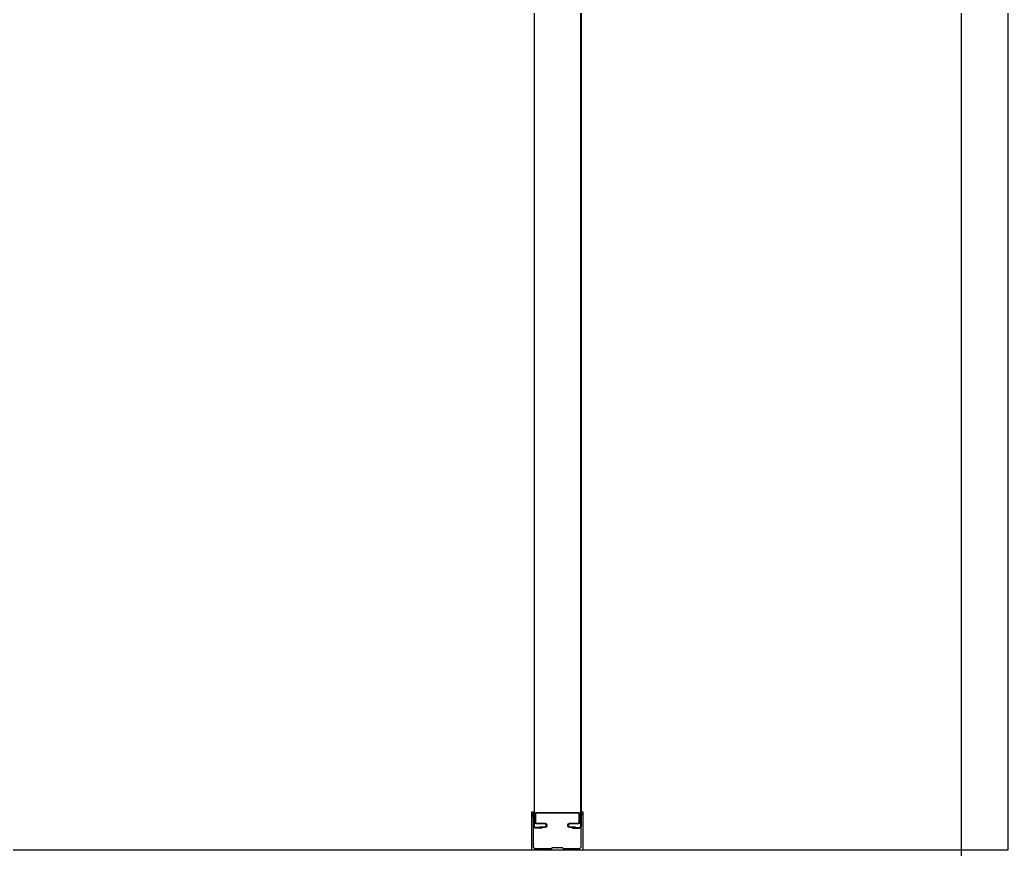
# Model space of a CAD drawing. Header units: millimetres. Extents: x -192235 to 515711, y 45168 to 947868.
# Drawn here: x 114009 to 115049, y 466701 to 467574 of the extents above; entities that cross this region are included whole.
import ezdxf

# ---------------------------------------------------------------- set-up
doc = ezdxf.new("R2010")
doc.units = ezdxf.units.MM
doc.header["$LTSCALE"] = 1000
doc.linetypes.add('TPH12-SEC-@20-1$0$CENTERK5', pattern=[6.916, 6.667, -0.083, 0.083, -0.083])
for name, color, linetype in [('0-tool', 1, 'Continuous'), ('TPH12-SEC-@20-1$0$H-SIN', 252, 'TPH12-SEC-@20-1$0$CENTERK5'), ('YCD-Xfa-Sec-24$0$partition-S', 3, 'Continuous')]:
    doc.layers.add(name, color=color, linetype=linetype)

# ---------------------------------------------------------------- blocks, each defined once
blk = doc.blocks.new('TPH12-SEC-@20-1')
at = {"layer": 'TPH12-SEC-@20-1$0$H-SIN'}
blk.add_line((115000, 484000), (115000, 447500), dxfattribs=at)
blk = doc.blocks.new('YCD-Xfa-Sec-24')
at = {"layer": 'YCD-Xfa-Sec-24$0$partition-S'}
for p, q in [((595400, 399473.3, 0), (595400, 396724.8)), ((595400.6, 399473.2, 0), (595400.6, 396724.8)), ((595449.4, 399473.2, 0), (595449.4, 396724.8)), ((595399.8, 396740), (595398.3, 396740)), ((595398.3, 396740), (595398.3, 396700)), ((595399.8, 396730), (595399.3, 396738.8)), ((595399.3, 396738.8), (595399.8, 396738.8)), ((595399.8, 396738.8), (595399.8, 396740)), ((595401.1, 396737.9), (595401.1, 396728.9)), ((595401.9, 396728.9), (595401.9, 396737.9)), ((595447.4, 396739.4), (595402.6, 396739.4)), ((595402.6, 396738.6), (595447.4, 396738.6)), ((595448.1, 396737.9), (595448.1, 396728.9)), ((595448.9, 396728.9), (595448.9, 396737.9)), ((595451.8, 396740), (595450.3, 396740)), ((595450.3, 396740), (595450.3, 396738.8)), ((595450.3, 396738.8), (595450.8, 396738.8)), ((595450.8, 396738.8), (595450.3, 396730)), ((595451.8, 396700), (595451.8, 396740)), ((595399.8, 396703), (595399.8, 396730)), ((595409, 396723.6), (595401.8, 396723.6)), ((595412.2, 396728.2), (595402.6, 396728.2)), ((595402.6, 396727.4), (595412.2, 396727.4)), ((595412.2, 396724.4), (595406.1, 396724.4)), ((595406.1, 396724.4), (595406.1, 396723.6)), ((595406.1, 396723.6), (595412.2, 396723.6)), ((595409, 396723), (595409, 396723.6)), ((595413.2, 396726.4), (595413.2, 396725.4)), ((595414, 396725.4), (595414, 396726.4)), ((595436, 396726.4), (595436, 396725.4)), ((595436.8, 396725.4), (595436.8, 396726.4)), ((595447.4, 396728.2), (595437.8, 396728.2)), ((595437.8, 396727.4), (595447.4, 396727.4)), ((595443.9, 396724.4), (595437.8, 396724.4)), ((595437.8, 396723.6), (595443.9, 396723.6)), ((595441, 396723.6), (595448.2, 396723.6)), ((595441, 396723), (595441, 396723.6)), ((595443.9, 396723.6), (595443.9, 396724.4)), ((595450.3, 396730), (595450.3, 396703)), ((595409, 396723), (595401.8, 396723)), ((595441, 396723), (595448.2, 396723)), ((595401.3, 396701.5), (595399.8, 396703)), ((595420, 396702.5), (595418.5, 396701.5)), ((595424.5, 396702.5), (595420, 396702.5)), ((595425, 396702.2), (595424.5, 396702.5)), ((595425.5, 396702.5), (595425, 396702.2)), ((595430, 396702.5), (595425.5, 396702.5)), ((595431.5, 396701.5), (595430, 396702.5)), ((595450.3, 396703), (595448.8, 396701.5)), ((595418.5, 396701.5), (595401.3, 396701.5)), ((595448.8, 396701.5), (595431.5, 396701.5))]:
    blk.add_line(p, q, dxfattribs=at)
for centre, radius, start, end in [((595402.6, 396737.9), 1.5, 90, 180), ((595402.6, 396737.9), 0.698, 90, 180), ((595447.4, 396737.9), 1.5, 0, 90), ((595447.4, 396737.9), 0.698, 0, 90), ((595401.8, 396724.8), 1.78, 179.3327, 270.2764), ((595401.8, 396724.8), 1.2, 180, 270), ((595402.6, 396728.9), 1.5, 180, 270), ((595402.6, 396728.9), 0.698, 180, 270), ((595412.2, 396726.4), 1.79, 0, 90), ((595412.2, 396726.4), 0.997, 0, 90), ((595412.2, 396725.4), 1.79, 270, 0), ((595412.2, 396725.4), 0.997, 270, 0), ((595437.8, 396726.4), 1.79, 90, 180), ((595437.8, 396725.4), 1.79, 180, 270), ((595437.8, 396726.4), 0.997, 90, 180), ((595437.8, 396725.4), 0.997, 180, 270), ((595447.4, 396728.9), 0.698, 270, 0), ((595447.4, 396728.9), 1.5, 270, 0), ((595448.2, 396724.8), 1.8, 270, 360), ((595448.2, 396724.8), 1.2, 270, 360)]:
    blk.add_arc(centre, radius, start, end, dxfattribs=at)

msp = doc.modelspace()

# ---------------------------------------------------------------- block references
msp.add_blockref('TPH12-SEC-@20-1', (0, 0))

# ---------------------------------------------------------------- next in the draw order: linework, layer by layer
at = {"layer": '0-tool'}
msp.add_lwpolyline([(113350, 466700), (115049.43473, 466700), (115049.43473, 469500), (113350, 469500)], close=True, dxfattribs=at)

# ---------------------------------------------------------------- next in the draw order: block references
at = {"xscale": -1}
msp.add_blockref('YCD-Xfa-Sec-24', (710000, 70000), dxfattribs=at)

doc.saveas('drawing.dxf')
